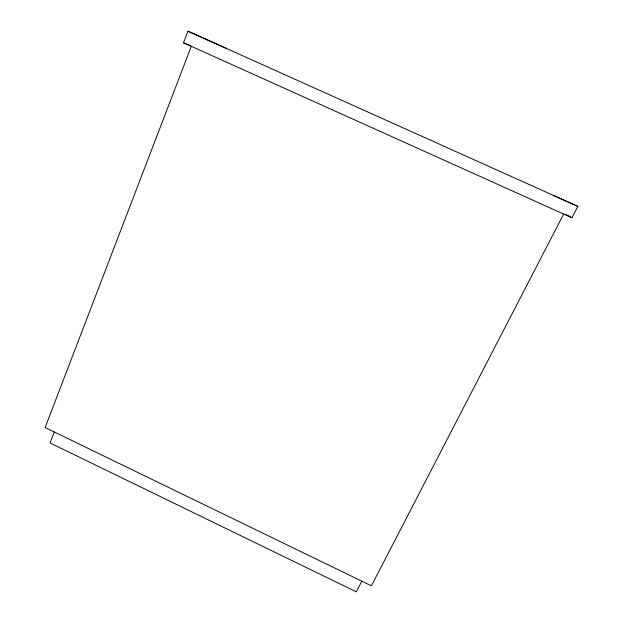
<?xml version="1.0" encoding="UTF-8"?>
<svg xmlns="http://www.w3.org/2000/svg" width="623" height="623" viewBox="0 0 623 623"><rect width="100%" height="100%" fill="white"/><g stroke="black" fill="none" stroke-linecap="round" stroke-linejoin="round"><path stroke-width="0.93" d="M183.497 42.8L187.928 31.15L577.864 206.392L571.937 217.777L183.497 42.8L190.615 45.611M191.3 46.32L45.136 427.526L371.401 585.838L563.667 214.055M54.302 431.973L50.058 442.937L356.301 591.85L361.784 581.173M553.411 195.412L577.864 206.392M187.928 31.15L226.507 48.501M566.143 214.585L571.937 217.777"/></g></svg>
